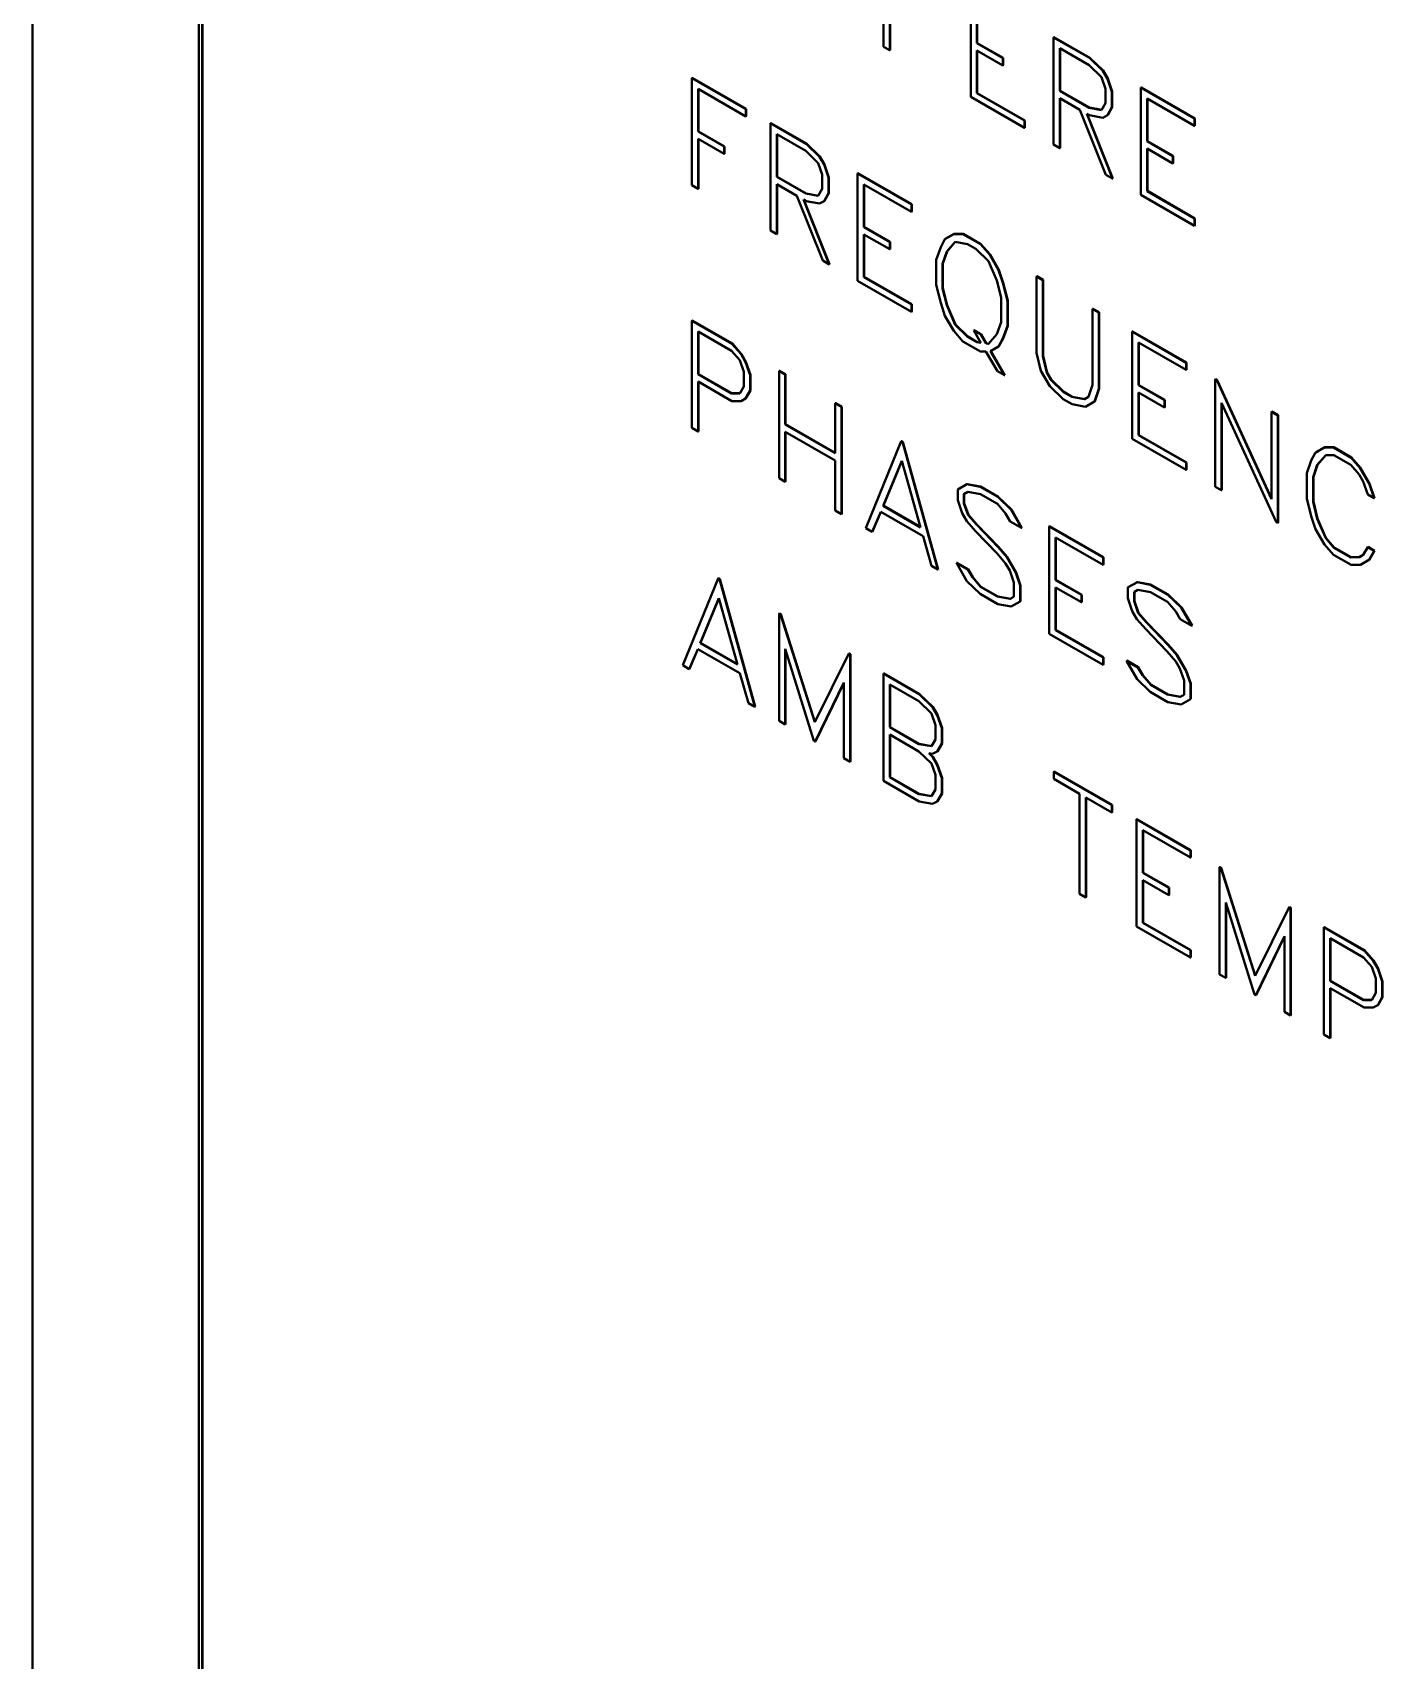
# Model space of a CAD drawing. Header units: millimetres. Extents: x 0 to 5945, y 0 to 4205.
# Drawn here: x 4532.24 to 4552.69, y 3114.12 to 3138.79 of the extents above; entities that cross this region are included whole.
import ezdxf

# ---------------------------------------------------------------- set-up
doc = ezdxf.new("R2010")
doc.units = ezdxf.units.MM
doc.header["$LTSCALE"] = 5
doc.layers.add('가시적인 것(ISO)', color=3, linetype='Continuous', lineweight=40)

msp = doc.modelspace()

# ---------------------------------------------------------------- linework, layer by layer
at = {"layer": '가시적인 것(ISO)'}
for p, q in [((4532.238, 3110.293), (4532.238, 3180.368)), ((4534.758, 3174.009), (4534.758, 3113.738)), ((4534.809, 3113.767), (4534.809, 3173.922)), ((4534.814, 3173.919), (4534.814, 3113.77)), ((4545.129, 3138.572), (4545.129, 3140.197)), ((4545.225, 3139.274), (4545.225, 3138.517)), ((4545.23, 3139.271), (4545.23, 3138.52)), ((4546.45, 3137.812), (4546.45, 3139.437)), ((4546.545, 3139.271), (4546.545, 3138.624)), ((4546.55, 3139.268), (4546.55, 3138.627)), ((4547.711, 3138.716), (4547.706, 3138.713)), ((4547.706, 3138.713), (4548.247, 3138.401)), ((4547.706, 3137.088), (4547.706, 3138.713)), ((4547.711, 3138.716), (4548.252, 3138.404)), ((4545.225, 3138.517), (4545.129, 3138.572)), ((4545.23, 3138.52), (4545.225, 3138.517)), ((4546.55, 3138.627), (4546.545, 3138.624)), ((4546.545, 3138.624), (4546.937, 3138.398)), ((4546.545, 3138.514), (4546.545, 3137.867)), ((4546.937, 3138.288), (4546.545, 3138.514)), ((4546.55, 3138.627), (4546.942, 3138.401)), ((4546.55, 3138.511), (4546.55, 3137.87)), ((4547.802, 3138.548), (4548.242, 3138.294)), ((4547.802, 3137.901), (4547.802, 3138.548)), ((4547.807, 3138.545), (4547.807, 3137.904)), ((4546.942, 3138.401), (4546.937, 3138.398)), ((4546.937, 3138.398), (4546.937, 3138.288)), ((4546.942, 3138.291), (4546.937, 3138.288)), ((4546.942, 3138.401), (4546.942, 3138.291)), ((4548.242, 3138.294), (4548.43, 3138.112)), ((4548.252, 3138.404), (4548.247, 3138.401)), ((4548.247, 3138.401), (4548.449, 3138.207)), ((4548.252, 3138.404), (4548.454, 3138.21)), ((4542.231, 3138.1), (4542.226, 3138.097)), ((4542.226, 3138.097), (4543.041, 3137.627)), ((4542.226, 3136.472), (4542.226, 3138.097)), ((4542.231, 3138.1), (4543.046, 3137.63)), ((4548.43, 3138.112), (4548.492, 3137.936)), ((4548.454, 3138.21), (4548.449, 3138.207)), ((4548.449, 3138.207), (4548.521, 3138.087)), ((4548.454, 3138.21), (4548.526, 3138.09)), ((4548.526, 3138.09), (4548.521, 3138.087)), ((4548.521, 3138.087), (4548.587, 3137.89)), ((4548.526, 3138.09), (4548.592, 3137.893)), ((4543.041, 3137.517), (4542.321, 3137.932)), ((4542.321, 3137.932), (4542.321, 3137.285)), ((4542.326, 3137.929), (4542.326, 3137.287)), ((4547.265, 3137.342), (4546.45, 3137.812)), ((4546.55, 3137.87), (4546.545, 3137.867)), ((4546.545, 3137.867), (4547.265, 3137.452)), ((4546.55, 3137.87), (4547.271, 3137.455)), ((4547.807, 3137.904), (4547.802, 3137.901)), ((4548.242, 3137.647), (4547.802, 3137.901)), ((4547.802, 3137.79), (4547.802, 3137.033)), ((4548.105, 3137.616), (4547.802, 3137.79)), ((4547.807, 3137.904), (4548.247, 3137.65)), ((4547.807, 3137.788), (4547.807, 3137.036)), ((4548.492, 3137.936), (4548.492, 3137.718)), ((4548.592, 3137.893), (4548.587, 3137.89)), ((4548.587, 3137.89), (4548.587, 3137.654)), ((4548.592, 3137.893), (4548.592, 3137.657)), ((4549.032, 3137.956), (4549.027, 3137.953)), ((4549.027, 3137.953), (4549.842, 3137.483)), ((4549.027, 3136.328), (4549.027, 3137.953)), ((4549.032, 3137.956), (4549.847, 3137.486)), ((4549.122, 3137.787), (4549.122, 3137.14)), ((4549.842, 3137.373), (4549.122, 3137.787)), ((4549.127, 3137.784), (4549.127, 3137.143)), ((4543.046, 3137.63), (4543.041, 3137.627)), ((4543.041, 3137.627), (4543.041, 3137.517)), ((4543.046, 3137.52), (4543.041, 3137.517)), ((4543.046, 3137.63), (4543.046, 3137.52)), ((4548.498, 3136.632), (4548.105, 3137.616)), ((4548.207, 3137.557), (4548.599, 3136.574)), ((4548.247, 3137.534), (4548.207, 3137.557)), ((4548.215, 3137.552), (4548.604, 3136.577)), ((4548.247, 3137.65), (4548.242, 3137.647)), ((4548.43, 3137.613), (4548.242, 3137.647)), ((4548.247, 3137.65), (4548.432, 3137.616)), ((4548.449, 3137.496), (4548.247, 3137.534)), ((4548.492, 3137.718), (4548.43, 3137.613)), ((4548.521, 3137.534), (4548.449, 3137.496)), ((4548.587, 3137.654), (4548.521, 3137.534)), ((4548.526, 3137.537), (4548.521, 3137.534)), ((4548.592, 3137.657), (4548.526, 3137.537)), ((4548.592, 3137.657), (4548.587, 3137.654)), ((4549.847, 3137.486), (4549.842, 3137.483)), ((4549.842, 3137.483), (4549.842, 3137.373)), ((4549.847, 3137.486), (4549.847, 3137.375)), ((4542.326, 3137.287), (4542.321, 3137.285)), ((4542.321, 3137.285), (4542.713, 3137.059)), ((4542.326, 3137.287), (4542.718, 3137.062)), ((4543.42, 3137.415), (4543.415, 3137.412)), ((4543.415, 3137.412), (4543.957, 3137.1)), ((4543.415, 3135.787), (4543.415, 3137.412)), ((4543.42, 3137.415), (4543.962, 3137.103)), ((4543.511, 3137.246), (4543.951, 3136.993)), ((4543.511, 3136.599), (4543.511, 3137.246)), ((4543.516, 3137.244), (4543.516, 3136.602)), ((4547.271, 3137.455), (4547.265, 3137.452)), ((4547.265, 3137.452), (4547.265, 3137.342)), ((4547.271, 3137.345), (4547.265, 3137.342)), ((4547.271, 3137.455), (4547.271, 3137.345)), ((4549.847, 3137.375), (4549.842, 3137.373)), ((4542.321, 3137.174), (4542.321, 3136.417)), ((4542.713, 3136.948), (4542.321, 3137.174)), ((4542.326, 3137.171), (4542.326, 3136.42)), ((4542.718, 3137.062), (4542.713, 3137.059)), ((4542.713, 3137.059), (4542.713, 3136.948)), ((4542.718, 3137.062), (4542.718, 3136.951)), ((4543.951, 3136.993), (4544.14, 3136.81)), ((4543.962, 3137.103), (4543.957, 3137.1)), ((4543.957, 3137.1), (4544.158, 3136.905)), ((4543.962, 3137.103), (4544.163, 3136.908)), ((4547.802, 3137.033), (4547.706, 3137.088)), ((4547.807, 3137.036), (4547.802, 3137.033)), ((4549.127, 3137.143), (4549.122, 3137.14)), ((4549.122, 3137.14), (4549.514, 3136.915)), ((4549.122, 3137.03), (4549.122, 3136.383)), ((4549.514, 3136.804), (4549.122, 3137.03)), ((4549.127, 3137.143), (4549.519, 3136.917)), ((4549.127, 3137.027), (4549.127, 3136.386)), ((4542.718, 3136.951), (4542.713, 3136.948)), ((4544.14, 3136.81), (4544.201, 3136.634)), ((4544.163, 3136.908), (4544.158, 3136.905)), ((4544.158, 3136.905), (4544.23, 3136.785)), ((4544.163, 3136.908), (4544.235, 3136.788)), ((4544.235, 3136.788), (4544.23, 3136.785)), ((4544.23, 3136.785), (4544.296, 3136.588)), ((4544.235, 3136.788), (4544.301, 3136.591)), ((4549.519, 3136.917), (4549.514, 3136.915)), ((4549.514, 3136.915), (4549.514, 3136.804)), ((4549.519, 3136.807), (4549.514, 3136.804)), ((4549.519, 3136.917), (4549.519, 3136.807)), ((4543.516, 3136.602), (4543.511, 3136.599)), ((4543.951, 3136.346), (4543.511, 3136.599)), ((4543.511, 3136.489), (4543.511, 3135.732)), ((4543.814, 3136.314), (4543.511, 3136.489)), ((4543.516, 3136.602), (4543.956, 3136.349)), ((4543.516, 3136.486), (4543.516, 3135.735)), ((4544.201, 3136.634), (4544.201, 3136.417)), ((4544.301, 3136.591), (4544.296, 3136.588)), ((4544.296, 3136.588), (4544.296, 3136.353)), ((4544.301, 3136.591), (4544.301, 3136.355)), ((4544.741, 3136.654), (4544.736, 3136.651)), ((4544.736, 3136.651), (4545.552, 3136.182)), ((4544.736, 3135.026), (4544.736, 3136.651)), ((4544.741, 3136.654), (4545.557, 3136.184)), ((4544.831, 3136.486), (4544.831, 3135.839)), ((4545.552, 3136.071), (4544.831, 3136.486)), ((4548.599, 3136.574), (4548.498, 3136.632)), ((4548.604, 3136.577), (4548.599, 3136.574)), ((4542.321, 3136.417), (4542.226, 3136.472)), ((4542.326, 3136.42), (4542.321, 3136.417)), ((4544.208, 3135.331), (4543.814, 3136.314)), ((4543.916, 3136.256), (4544.308, 3135.273)), ((4543.957, 3136.232), (4543.916, 3136.256)), ((4543.924, 3136.251), (4544.313, 3135.275)), ((4543.956, 3136.349), (4543.951, 3136.346)), ((4544.14, 3136.311), (4543.951, 3136.346)), ((4543.956, 3136.349), (4544.142, 3136.315)), ((4544.201, 3136.417), (4544.14, 3136.311)), ((4544.296, 3136.353), (4544.23, 3136.232)), ((4544.301, 3136.355), (4544.235, 3136.235)), ((4544.301, 3136.355), (4544.296, 3136.353)), ((4544.836, 3136.483), (4544.836, 3135.842)), ((4549.842, 3135.858), (4549.027, 3136.328)), ((4549.127, 3136.386), (4549.122, 3136.383)), ((4549.122, 3136.383), (4549.842, 3135.968)), ((4549.127, 3136.386), (4549.847, 3135.971)), ((4544.158, 3136.195), (4543.957, 3136.232)), ((4544.23, 3136.232), (4544.158, 3136.195)), ((4544.235, 3136.235), (4544.23, 3136.232)), ((4545.557, 3136.184), (4545.552, 3136.182)), ((4545.552, 3136.182), (4545.552, 3136.071)), ((4545.557, 3136.074), (4545.552, 3136.071)), ((4545.557, 3136.184), (4545.557, 3136.074)), ((4543.511, 3135.732), (4543.415, 3135.787)), ((4544.836, 3135.842), (4544.831, 3135.839)), ((4544.831, 3135.839), (4545.223, 3135.613)), ((4544.836, 3135.842), (4545.228, 3135.616)), ((4549.847, 3135.971), (4549.842, 3135.968)), ((4549.842, 3135.968), (4549.842, 3135.858)), ((4549.847, 3135.861), (4549.842, 3135.858)), ((4549.847, 3135.971), (4549.847, 3135.861)), ((4543.516, 3135.735), (4543.511, 3135.732)), ((4544.831, 3135.729), (4544.831, 3135.082)), ((4545.223, 3135.503), (4544.831, 3135.729)), ((4544.836, 3135.726), (4544.836, 3135.085)), ((4545.228, 3135.616), (4545.223, 3135.613)), ((4545.223, 3135.613), (4545.223, 3135.503)), ((4545.228, 3135.506), (4545.223, 3135.503)), ((4545.228, 3135.616), (4545.228, 3135.506)), ((4545.927, 3135.344), (4545.995, 3135.536)), ((4545.995, 3135.536), (4546.059, 3135.657)), ((4546.059, 3135.657), (4546.195, 3135.733)), ((4546.064, 3135.66), (4546.059, 3135.657)), ((4546.064, 3135.66), (4546.2, 3135.735)), ((4546.086, 3135.469), (4546.213, 3135.616)), ((4546.215, 3135.616), (4546.091, 3135.471)), ((4546.2, 3135.735), (4546.195, 3135.733)), ((4546.195, 3135.733), (4546.331, 3135.733)), ((4546.2, 3135.735), (4546.336, 3135.736)), ((4546.213, 3135.616), (4546.403, 3135.581)), ((4546.336, 3135.736), (4546.331, 3135.733)), ((4546.331, 3135.733), (4546.6, 3135.578)), ((4546.336, 3135.736), (4546.605, 3135.581)), ((4546.403, 3135.581), (4546.529, 3135.508)), ((4546.529, 3135.508), (4546.719, 3135.325)), ((4546.605, 3135.581), (4546.6, 3135.578)), ((4546.6, 3135.578), (4546.737, 3135.42)), ((4546.605, 3135.581), (4546.742, 3135.423)), ((4544.308, 3135.273), (4544.208, 3135.331)), ((4544.313, 3135.275), (4544.308, 3135.273)), ((4545.927, 3134.962), (4545.927, 3135.344)), ((4546.022, 3135.285), (4546.086, 3135.469)), ((4546.027, 3135.288), (4546.022, 3135.285)), ((4546.022, 3134.911), (4546.022, 3135.285)), ((4546.091, 3135.471), (4546.027, 3135.288)), ((4546.027, 3135.288), (4546.027, 3134.914)), ((4546.091, 3135.471), (4546.086, 3135.469)), ((4546.719, 3135.325), (4546.847, 3135.03)), ((4546.742, 3135.423), (4546.737, 3135.42)), ((4546.737, 3135.42), (4546.872, 3135.188)), ((4546.742, 3135.423), (4546.877, 3135.191)), ((4545.552, 3134.557), (4544.736, 3135.026)), ((4544.836, 3135.085), (4544.831, 3135.082)), ((4544.831, 3135.082), (4545.552, 3134.667)), ((4544.836, 3135.085), (4545.557, 3134.67)), ((4546.847, 3135.03), (4546.91, 3134.774)), ((4546.877, 3135.191), (4546.872, 3135.188)), ((4546.872, 3135.188), (4546.937, 3134.994)), ((4546.877, 3135.191), (4546.942, 3134.996)), ((4547.45, 3135.094), (4547.445, 3135.091)), ((4547.445, 3135.091), (4547.54, 3135.036)), ((4547.445, 3133.935), (4547.445, 3135.091)), ((4547.45, 3135.094), (4547.545, 3135.039)), ((4547.545, 3135.039), (4547.54, 3135.036)), ((4547.54, 3135.036), (4547.54, 3133.886)), ((4547.545, 3135.039), (4547.545, 3133.889)), ((4545.995, 3134.691), (4545.927, 3134.962)), ((4546.027, 3134.914), (4546.022, 3134.911)), ((4546.086, 3134.654), (4546.022, 3134.911)), ((4546.027, 3134.914), (4546.091, 3134.657)), ((4546.91, 3134.774), (4546.91, 3134.4)), ((4546.942, 3134.996), (4546.937, 3134.994)), ((4546.937, 3134.994), (4547.005, 3134.723)), ((4546.942, 3134.996), (4547.01, 3134.726)), ((4545.557, 3134.67), (4545.552, 3134.667)), ((4545.552, 3134.667), (4545.552, 3134.557)), ((4545.557, 3134.56), (4545.552, 3134.557)), ((4545.557, 3134.67), (4545.557, 3134.56)), ((4546.059, 3134.497), (4545.995, 3134.691)), ((4546.091, 3134.657), (4546.086, 3134.654)), ((4546.213, 3134.36), (4546.086, 3134.654)), ((4546.091, 3134.657), (4546.218, 3134.363)), ((4547.01, 3134.726), (4547.005, 3134.723)), ((4547.005, 3134.723), (4547.005, 3134.341)), ((4547.01, 3134.726), (4547.01, 3134.344)), ((4548.302, 3134.603), (4548.297, 3134.601)), ((4548.297, 3134.601), (4548.392, 3134.546)), ((4548.297, 3133.45), (4548.297, 3134.601)), ((4548.302, 3134.603), (4548.398, 3134.548)), ((4548.398, 3134.548), (4548.392, 3134.546)), ((4548.392, 3134.546), (4548.392, 3133.389)), ((4548.398, 3134.548), (4548.398, 3133.392)), ((4542.231, 3134.424), (4542.226, 3134.421)), ((4542.226, 3134.421), (4542.833, 3134.071)), ((4542.226, 3132.796), (4542.226, 3134.421)), ((4542.231, 3134.424), (4542.839, 3134.074)), ((4546.195, 3134.265), (4546.059, 3134.497)), ((4546.218, 3134.363), (4546.213, 3134.36)), ((4546.403, 3134.177), (4546.213, 3134.36)), ((4546.218, 3134.363), (4546.408, 3134.18)), ((4546.502, 3134.278), (4546.497, 3134.275)), ((4546.497, 3134.275), (4546.604, 3134.087)), ((4546.603, 3134.214), (4546.497, 3134.275)), ((4546.502, 3134.278), (4546.608, 3134.217)), ((4546.91, 3134.4), (4546.847, 3134.216)), ((4547.005, 3134.341), (4546.937, 3134.149)), ((4547.01, 3134.344), (4546.942, 3134.151)), ((4547.01, 3134.344), (4547.005, 3134.341)), ((4542.321, 3134.256), (4542.826, 3133.965)), ((4542.321, 3133.609), (4542.321, 3134.256)), ((4542.326, 3134.253), (4542.326, 3133.612)), ((4542.839, 3134.074), (4542.833, 3134.071)), ((4542.833, 3134.071), (4542.971, 3133.914)), ((4542.839, 3134.074), (4542.976, 3133.916)), ((4546.331, 3134.108), (4546.195, 3134.265)), ((4546.6, 3133.953), (4546.331, 3134.108)), ((4546.408, 3134.18), (4546.403, 3134.177)), ((4546.545, 3134.095), (4546.403, 3134.177)), ((4546.408, 3134.18), (4546.55, 3134.098)), ((4546.55, 3134.098), (4546.545, 3134.095)), ((4546.604, 3134.087), (4546.545, 3134.095)), ((4546.55, 3134.098), (4546.602, 3134.09)), ((4546.608, 3134.217), (4546.603, 3134.214)), ((4546.684, 3134.074), (4546.603, 3134.214)), ((4546.608, 3134.217), (4546.689, 3134.077)), ((4546.689, 3134.077), (4546.684, 3134.074)), ((4546.719, 3134.069), (4546.684, 3134.074)), ((4546.689, 3134.077), (4546.722, 3134.072)), ((4546.847, 3134.216), (4546.719, 3134.069)), ((4546.872, 3134.03), (4546.749, 3133.961)), ((4546.937, 3134.149), (4546.872, 3134.03)), ((4546.877, 3134.033), (4546.872, 3134.03)), ((4546.942, 3134.151), (4546.877, 3134.033)), ((4546.942, 3134.151), (4546.937, 3134.149)), ((4548.902, 3134.258), (4548.897, 3134.255)), ((4548.897, 3134.255), (4549.713, 3133.785)), ((4548.897, 3132.63), (4548.897, 3134.255)), ((4548.902, 3134.258), (4549.718, 3133.788)), ((4548.993, 3134.09), (4548.993, 3133.443)), ((4549.713, 3133.675), (4548.993, 3134.09)), ((4548.998, 3134.087), (4548.998, 3133.446)), ((4542.826, 3133.965), (4542.95, 3133.823)), ((4542.95, 3133.823), (4543.011, 3133.644)), ((4542.976, 3133.916), (4542.971, 3133.914)), ((4542.971, 3133.914), (4543.04, 3133.795)), ((4542.976, 3133.916), (4543.045, 3133.798)), ((4543.045, 3133.798), (4543.04, 3133.795)), ((4543.04, 3133.795), (4543.107, 3133.598)), ((4543.045, 3133.798), (4543.112, 3133.601)), ((4546.681, 3133.953), (4546.6, 3133.953)), ((4546.854, 3133.657), (4546.681, 3133.953)), ((4546.749, 3133.961), (4546.961, 3133.595)), ((4546.754, 3133.964), (4546.966, 3133.598)), ((4547.511, 3133.664), (4547.445, 3133.935)), ((4547.545, 3133.889), (4547.54, 3133.886)), ((4547.54, 3133.886), (4547.604, 3133.629)), ((4547.545, 3133.889), (4547.609, 3133.631)), ((4549.718, 3133.788), (4549.713, 3133.785)), ((4549.713, 3133.785), (4549.713, 3133.675)), ((4549.718, 3133.788), (4549.718, 3133.678)), ((4542.326, 3133.612), (4542.321, 3133.609)), ((4542.826, 3133.318), (4542.321, 3133.609)), ((4542.326, 3133.612), (4542.831, 3133.321)), ((4543.011, 3133.644), (4543.011, 3133.426)), ((4543.112, 3133.601), (4543.107, 3133.598)), ((4543.107, 3133.598), (4543.107, 3133.362)), ((4543.112, 3133.601), (4543.112, 3133.365)), ((4543.551, 3133.664), (4543.546, 3133.661)), ((4543.546, 3133.661), (4543.641, 3133.606)), ((4543.546, 3132.036), (4543.546, 3133.661)), ((4543.551, 3133.664), (4543.646, 3133.609)), ((4543.646, 3133.609), (4543.641, 3133.606)), ((4543.641, 3133.606), (4543.641, 3132.849)), ((4543.646, 3133.609), (4543.646, 3132.852)), ((4546.961, 3133.595), (4546.854, 3133.657)), ((4546.966, 3133.598), (4546.961, 3133.595)), ((4547.649, 3133.428), (4547.511, 3133.664)), ((4547.609, 3133.631), (4547.604, 3133.629)), ((4547.604, 3133.629), (4547.663, 3133.525)), ((4547.609, 3133.631), (4547.668, 3133.528)), ((4547.668, 3133.528), (4547.663, 3133.525)), ((4547.668, 3133.528), (4547.86, 3133.343)), ((4549.718, 3133.678), (4549.713, 3133.675)), ((4550.159, 3133.534), (4550.154, 3133.531)), ((4550.154, 3133.531), (4550.176, 3133.519)), ((4550.154, 3131.906), (4550.154, 3133.531)), ((4550.159, 3133.534), (4550.181, 3133.522)), ((4542.321, 3133.499), (4542.321, 3132.741)), ((4542.833, 3133.204), (4542.321, 3133.499)), ((4542.326, 3133.496), (4542.326, 3132.744)), ((4542.831, 3133.321), (4542.826, 3133.318)), ((4542.95, 3133.318), (4542.826, 3133.318)), ((4542.831, 3133.321), (4542.951, 3133.321)), ((4543.011, 3133.426), (4542.95, 3133.318)), ((4543.107, 3133.362), (4543.04, 3133.242)), ((4543.112, 3133.365), (4543.045, 3133.245)), ((4543.112, 3133.365), (4543.107, 3133.362)), ((4547.851, 3133.232), (4547.649, 3133.428)), ((4547.663, 3133.525), (4547.855, 3133.34)), ((4547.86, 3133.343), (4547.855, 3133.34)), ((4547.855, 3133.34), (4547.982, 3133.267)), ((4547.86, 3133.343), (4547.987, 3133.27)), ((4548.233, 3133.266), (4548.297, 3133.45)), ((4548.392, 3133.389), (4548.324, 3133.196)), ((4548.398, 3133.392), (4548.33, 3133.198)), ((4548.398, 3133.392), (4548.392, 3133.389)), ((4548.998, 3133.446), (4548.993, 3133.443)), ((4548.993, 3133.443), (4549.385, 3133.217)), ((4548.993, 3133.332), (4548.993, 3132.685)), ((4549.385, 3133.106), (4548.993, 3133.332)), ((4548.998, 3133.446), (4549.39, 3133.22)), ((4548.998, 3133.329), (4548.998, 3132.688)), ((4550.181, 3133.522), (4550.176, 3133.519)), ((4550.176, 3133.519), (4551.006, 3131.715)), ((4550.181, 3133.522), (4551.006, 3131.729)), ((4542.971, 3133.203), (4542.833, 3133.204)), ((4543.04, 3133.242), (4542.971, 3133.203)), ((4543.045, 3133.245), (4543.04, 3133.242)), ((4544.403, 3133.173), (4544.398, 3133.17)), ((4544.398, 3133.17), (4544.494, 3133.115)), ((4544.398, 3132.413), (4544.398, 3133.17)), ((4544.403, 3133.173), (4544.499, 3133.118)), ((4544.499, 3133.118), (4544.494, 3133.115)), ((4544.494, 3133.115), (4544.494, 3131.49)), ((4544.499, 3133.118), (4544.499, 3131.493)), ((4547.986, 3133.155), (4547.851, 3133.232)), ((4547.987, 3133.27), (4547.982, 3133.267)), ((4547.982, 3133.267), (4548.173, 3133.232)), ((4548.189, 3133.117), (4547.986, 3133.155)), ((4547.987, 3133.27), (4548.178, 3133.234)), ((4548.173, 3133.232), (4548.233, 3133.266)), ((4548.324, 3133.196), (4548.189, 3133.117)), ((4548.194, 3133.12), (4548.189, 3133.117)), ((4548.33, 3133.198), (4548.194, 3133.12)), ((4548.33, 3133.198), (4548.324, 3133.196)), ((4549.39, 3133.22), (4549.385, 3133.217)), ((4549.385, 3133.217), (4549.385, 3133.106)), ((4549.39, 3133.109), (4549.385, 3133.106)), ((4549.39, 3133.22), (4549.39, 3133.109)), ((4550.249, 3133.177), (4550.249, 3131.852)), ((4551.079, 3131.373), (4550.249, 3133.177)), ((4550.254, 3133.166), (4550.254, 3131.854)), ((4551.011, 3133.043), (4551.006, 3133.041)), ((4551.006, 3133.041), (4551.101, 3132.986)), ((4551.006, 3131.715), (4551.006, 3133.041)), ((4551.011, 3133.043), (4551.106, 3132.989)), ((4542.321, 3132.741), (4542.226, 3132.796)), ((4543.646, 3132.852), (4543.641, 3132.849)), ((4543.641, 3132.849), (4544.398, 3132.413)), ((4543.646, 3132.852), (4544.398, 3132.419)), ((4551.106, 3132.989), (4551.101, 3132.986)), ((4551.101, 3132.986), (4551.101, 3131.361)), ((4551.106, 3132.989), (4551.106, 3131.364)), ((4542.326, 3132.744), (4542.321, 3132.741)), ((4543.641, 3132.738), (4543.641, 3131.981)), ((4544.398, 3132.302), (4543.641, 3132.738)), ((4543.646, 3132.735), (4543.646, 3131.984)), ((4544.86, 3131.279), (4545.397, 3132.595)), ((4545.402, 3132.598), (4545.397, 3132.595)), ((4545.397, 3132.595), (4545.417, 3132.584)), ((4545.402, 3132.598), (4545.422, 3132.586)), ((4545.422, 3132.586), (4545.417, 3132.584)), ((4545.417, 3132.584), (4545.953, 3130.65)), ((4545.422, 3132.586), (4545.958, 3130.653)), ((4549.713, 3132.16), (4548.897, 3132.63)), ((4548.998, 3132.688), (4548.993, 3132.685)), ((4548.993, 3132.685), (4549.713, 3132.271)), ((4548.998, 3132.688), (4549.718, 3132.273)), ((4544.398, 3131.545), (4544.398, 3132.302)), ((4545.123, 3131.616), (4545.406, 3132.296)), ((4545.406, 3132.296), (4545.69, 3131.289)), ((4551.541, 3132.111), (4551.609, 3132.304)), ((4551.609, 3132.304), (4551.674, 3132.423)), ((4551.674, 3132.423), (4551.809, 3132.5)), ((4551.679, 3132.426), (4551.674, 3132.423)), ((4551.679, 3132.426), (4551.814, 3132.503)), ((4551.827, 3132.386), (4551.7, 3132.236)), ((4551.83, 3132.386), (4551.705, 3132.239)), ((4551.814, 3132.503), (4551.809, 3132.5)), ((4551.809, 3132.5), (4551.945, 3132.5)), ((4551.814, 3132.503), (4551.95, 3132.503)), ((4551.952, 3132.385), (4551.827, 3132.386)), ((4551.95, 3132.503), (4551.945, 3132.5)), ((4551.945, 3132.5), (4552.214, 3132.345)), ((4551.95, 3132.503), (4552.219, 3132.348)), ((4552.207, 3132.238), (4551.952, 3132.385)), ((4552.219, 3132.348), (4552.214, 3132.345)), ((4552.214, 3132.345), (4552.351, 3132.187)), ((4552.219, 3132.348), (4552.356, 3132.19)), ((4545.408, 3132.291), (4545.128, 3131.619)), ((4549.718, 3132.273), (4549.713, 3132.271)), ((4549.713, 3132.271), (4549.713, 3132.16)), ((4549.718, 3132.163), (4549.713, 3132.16)), ((4549.718, 3132.273), (4549.718, 3132.163)), ((4551.541, 3131.729), (4551.541, 3132.111)), ((4551.7, 3132.236), (4551.636, 3132.052)), ((4551.641, 3132.055), (4551.636, 3132.052)), ((4551.636, 3132.052), (4551.636, 3131.679)), ((4551.705, 3132.239), (4551.641, 3132.055)), ((4551.641, 3132.055), (4551.641, 3131.681)), ((4551.705, 3132.239), (4551.7, 3132.236)), ((4552.332, 3132.093), (4552.207, 3132.238)), ((4552.394, 3131.986), (4552.332, 3132.093)), ((4552.356, 3132.19), (4552.351, 3132.187)), ((4552.351, 3132.187), (4552.486, 3131.954)), ((4552.356, 3132.19), (4552.491, 3131.957)), ((4543.641, 3131.981), (4543.546, 3132.036)), ((4543.646, 3131.984), (4543.641, 3131.981)), ((4546.254, 3131.864), (4546.392, 3131.943)), ((4546.259, 3131.867), (4546.254, 3131.864)), ((4546.254, 3131.701), (4546.254, 3131.864)), ((4546.259, 3131.867), (4546.397, 3131.946)), ((4546.407, 3131.829), (4546.348, 3131.795)), ((4546.407, 3131.829), (4546.353, 3131.798)), ((4546.397, 3131.946), (4546.392, 3131.943)), ((4546.392, 3131.943), (4546.594, 3131.906)), ((4546.397, 3131.946), (4546.599, 3131.909)), ((4546.597, 3131.793), (4546.407, 3131.829)), ((4546.599, 3131.909), (4546.594, 3131.906)), ((4546.594, 3131.906), (4546.86, 3131.752)), ((4546.599, 3131.909), (4546.865, 3131.755)), ((4550.249, 3131.852), (4550.154, 3131.906)), ((4550.254, 3131.854), (4550.249, 3131.852)), ((4552.464, 3131.787), (4552.394, 3131.986)), ((4552.491, 3131.957), (4552.486, 3131.954)), ((4552.486, 3131.954), (4552.563, 3131.73)), ((4552.491, 3131.957), (4552.568, 3131.733)), ((4545.128, 3131.619), (4545.123, 3131.616)), ((4545.69, 3131.289), (4545.123, 3131.616)), ((4545.128, 3131.619), (4545.688, 3131.296)), ((4546.322, 3131.505), (4546.254, 3131.701)), ((4546.353, 3131.798), (4546.348, 3131.795)), ((4546.348, 3131.795), (4546.348, 3131.654)), ((4546.353, 3131.657), (4546.348, 3131.654)), ((4546.348, 3131.654), (4546.41, 3131.476)), ((4546.353, 3131.798), (4546.353, 3131.657)), ((4546.353, 3131.657), (4546.416, 3131.479)), ((4546.854, 3131.646), (4546.597, 3131.793)), ((4546.979, 3131.499), (4546.854, 3131.646)), ((4546.865, 3131.755), (4546.86, 3131.752)), ((4546.86, 3131.752), (4547.062, 3131.558)), ((4546.865, 3131.755), (4547.067, 3131.561)), ((4547.067, 3131.561), (4547.062, 3131.558)), ((4547.062, 3131.558), (4547.221, 3131.282)), ((4547.067, 3131.561), (4547.226, 3131.284)), ((4551.609, 3131.459), (4551.541, 3131.729)), ((4551.641, 3131.681), (4551.636, 3131.679)), ((4551.636, 3131.679), (4551.7, 3131.421)), ((4551.641, 3131.681), (4551.705, 3131.424)), ((4552.563, 3131.73), (4552.464, 3131.787)), ((4552.568, 3131.733), (4552.563, 3131.73)), ((4544.494, 3131.49), (4544.398, 3131.545)), ((4544.499, 3131.493), (4544.494, 3131.49)), ((4545.087, 3131.526), (4544.958, 3131.223)), ((4545.09, 3131.524), (4544.963, 3131.226)), ((4545.727, 3131.158), (4545.087, 3131.526)), ((4546.391, 3131.385), (4546.322, 3131.505)), ((4546.524, 3131.232), (4546.391, 3131.385)), ((4546.416, 3131.479), (4546.41, 3131.476)), ((4546.41, 3131.476), (4546.536, 3131.331)), ((4546.416, 3131.479), (4546.541, 3131.334)), ((4546.541, 3131.334), (4546.536, 3131.331)), ((4546.536, 3131.331), (4546.864, 3130.99)), ((4546.541, 3131.334), (4546.869, 3130.993)), ((4547.048, 3131.381), (4546.979, 3131.499)), ((4547.221, 3131.282), (4547.048, 3131.381)), ((4547.644, 3131.307), (4547.639, 3131.304)), ((4547.644, 3131.307), (4548.46, 3130.837)), ((4551.101, 3131.361), (4551.079, 3131.373)), ((4551.106, 3131.364), (4551.101, 3131.361)), ((4551.674, 3131.264), (4551.609, 3131.459)), ((4551.705, 3131.424), (4551.7, 3131.421)), ((4551.7, 3131.421), (4551.827, 3131.126)), ((4551.705, 3131.424), (4551.832, 3131.129)), ((4544.958, 3131.223), (4544.86, 3131.279)), ((4544.963, 3131.226), (4544.958, 3131.223)), ((4545.856, 3130.706), (4545.727, 3131.158)), ((4546.85, 3130.894), (4546.524, 3131.232)), ((4547.226, 3131.284), (4547.221, 3131.282)), ((4547.639, 3131.304), (4548.455, 3130.834)), ((4547.639, 3129.679), (4547.639, 3131.304)), ((4547.735, 3131.138), (4547.735, 3130.491)), ((4548.455, 3130.724), (4547.735, 3131.138)), ((4547.74, 3131.135), (4547.74, 3130.494)), ((4551.809, 3131.032), (4551.674, 3131.264)), ((4551.832, 3131.129), (4551.827, 3131.126)), ((4551.827, 3131.126), (4551.952, 3130.981)), ((4551.832, 3131.129), (4551.958, 3130.984)), ((4546.979, 3130.742), (4546.85, 3130.894)), ((4546.869, 3130.993), (4546.864, 3130.99)), ((4546.864, 3130.99), (4546.997, 3130.839)), ((4546.869, 3130.993), (4547.003, 3130.842)), ((4547.003, 3130.842), (4546.997, 3130.839)), ((4546.997, 3130.839), (4547.133, 3130.603)), ((4547.003, 3130.842), (4547.139, 3130.606)), ((4548.46, 3130.837), (4548.455, 3130.834)), ((4548.455, 3130.834), (4548.455, 3130.724)), ((4548.46, 3130.837), (4548.46, 3130.726)), ((4551.945, 3130.875), (4551.809, 3131.032)), ((4552.214, 3130.72), (4551.945, 3130.875)), ((4551.958, 3130.984), (4551.952, 3130.981)), ((4551.952, 3130.981), (4552.207, 3130.834)), ((4551.958, 3130.984), (4552.212, 3130.837)), ((4552.207, 3130.834), (4552.332, 3130.837)), ((4552.212, 3130.837), (4552.207, 3130.834)), ((4552.212, 3130.837), (4552.337, 3130.84)), ((4552.332, 3130.837), (4552.394, 3130.872)), ((4552.337, 3130.84), (4552.332, 3130.837)), ((4552.337, 3130.84), (4552.394, 3130.872)), ((4552.394, 3130.872), (4552.464, 3130.99)), ((4552.469, 3130.993), (4552.464, 3130.99)), ((4552.464, 3130.99), (4552.563, 3130.933)), ((4552.469, 3130.993), (4552.568, 3130.936)), ((4552.563, 3130.933), (4552.486, 3130.798)), ((4552.568, 3130.936), (4552.491, 3130.801)), ((4552.568, 3130.936), (4552.563, 3130.933)), ((4545.953, 3130.65), (4545.856, 3130.706)), ((4545.958, 3130.653), (4545.953, 3130.65)), ((4546.238, 3130.755), (4546.233, 3130.752)), ((4546.233, 3130.752), (4546.405, 3130.652)), ((4546.392, 3130.476), (4546.233, 3130.752)), ((4546.238, 3130.755), (4546.41, 3130.655)), ((4546.41, 3130.655), (4546.405, 3130.652)), ((4546.405, 3130.652), (4546.475, 3130.534)), ((4546.41, 3130.655), (4546.48, 3130.537)), ((4547.041, 3130.637), (4546.979, 3130.742)), ((4547.105, 3130.454), (4547.041, 3130.637)), ((4547.139, 3130.606), (4547.133, 3130.603)), ((4547.133, 3130.603), (4547.2, 3130.408)), ((4547.139, 3130.606), (4547.205, 3130.411)), ((4548.46, 3130.726), (4548.455, 3130.724)), ((4552.351, 3130.72), (4552.214, 3130.72)), ((4552.486, 3130.798), (4552.351, 3130.72)), ((4552.356, 3130.722), (4552.351, 3130.72)), ((4552.491, 3130.801), (4552.356, 3130.722)), ((4552.491, 3130.801), (4552.486, 3130.798)), ((4542.087, 3129.201), (4542.624, 3130.516)), ((4542.629, 3130.519), (4542.624, 3130.516)), ((4542.624, 3130.516), (4542.644, 3130.505)), ((4542.629, 3130.519), (4542.649, 3130.508)), ((4542.649, 3130.508), (4542.644, 3130.505)), ((4542.644, 3130.505), (4543.18, 3128.571)), ((4542.649, 3130.508), (4543.185, 3128.574)), ((4546.594, 3130.281), (4546.392, 3130.476)), ((4546.48, 3130.537), (4546.475, 3130.534)), ((4546.475, 3130.534), (4546.6, 3130.388)), ((4546.48, 3130.537), (4546.605, 3130.39)), ((4546.605, 3130.39), (4546.6, 3130.388)), ((4546.6, 3130.388), (4546.855, 3130.241)), ((4546.605, 3130.39), (4546.86, 3130.244)), ((4547.105, 3130.239), (4547.105, 3130.454)), ((4547.205, 3130.411), (4547.2, 3130.408)), ((4547.2, 3130.408), (4547.2, 3130.169)), ((4547.205, 3130.411), (4547.205, 3130.172)), ((4547.74, 3130.494), (4547.735, 3130.491)), ((4547.735, 3130.491), (4548.127, 3130.266)), ((4547.735, 3130.381), (4547.735, 3129.734)), ((4548.127, 3130.155), (4547.735, 3130.381)), ((4547.74, 3130.494), (4548.132, 3130.268)), ((4547.74, 3130.378), (4547.74, 3129.737)), ((4548.83, 3130.38), (4548.969, 3130.459)), ((4548.835, 3130.383), (4548.83, 3130.38)), ((4548.83, 3130.217), (4548.83, 3130.38)), ((4548.835, 3130.383), (4548.974, 3130.462)), ((4548.983, 3130.345), (4548.925, 3130.311)), ((4548.983, 3130.345), (4548.93, 3130.314)), ((4548.974, 3130.462), (4548.969, 3130.459)), ((4548.969, 3130.459), (4549.17, 3130.422)), ((4548.974, 3130.462), (4549.175, 3130.425)), ((4549.174, 3130.309), (4548.983, 3130.345)), ((4549.175, 3130.425), (4549.17, 3130.422)), ((4549.17, 3130.422), (4549.437, 3130.268)), ((4549.175, 3130.425), (4549.442, 3130.271)), ((4542.35, 3129.538), (4542.633, 3130.218)), ((4542.635, 3130.212), (4542.355, 3129.54)), ((4542.633, 3130.218), (4542.917, 3129.211)), ((4546.86, 3130.127), (4546.594, 3130.281)), ((4546.86, 3130.244), (4546.855, 3130.241)), ((4546.855, 3130.241), (4547.046, 3130.205)), ((4546.86, 3130.244), (4547.051, 3130.208)), ((4547.062, 3130.09), (4546.86, 3130.127)), ((4547.046, 3130.205), (4547.105, 3130.239)), ((4547.2, 3130.169), (4547.062, 3130.09)), ((4547.205, 3130.172), (4547.2, 3130.169)), ((4548.132, 3130.268), (4548.127, 3130.266)), ((4548.127, 3130.266), (4548.127, 3130.155)), ((4548.132, 3130.158), (4548.127, 3130.155)), ((4548.132, 3130.268), (4548.132, 3130.158)), ((4548.898, 3130.021), (4548.83, 3130.217)), ((4548.93, 3130.314), (4548.925, 3130.311)), ((4548.925, 3130.311), (4548.925, 3130.171)), ((4548.93, 3130.173), (4548.925, 3130.171)), ((4548.925, 3130.171), (4548.987, 3129.992)), ((4548.93, 3130.314), (4548.93, 3130.173)), ((4548.93, 3130.173), (4548.992, 3129.995)), ((4549.431, 3130.162), (4549.174, 3130.309)), ((4549.556, 3130.016), (4549.431, 3130.162)), ((4549.442, 3130.271), (4549.437, 3130.268)), ((4549.437, 3130.268), (4549.638, 3130.074)), ((4549.442, 3130.271), (4549.643, 3130.077)), ((4549.643, 3130.077), (4549.638, 3130.074)), ((4549.638, 3130.074), (4549.798, 3129.798)), ((4549.643, 3130.077), (4549.803, 3129.801)), ((4543.551, 3129.988), (4543.546, 3129.985)), ((4543.546, 3129.985), (4543.57, 3129.972)), ((4543.546, 3128.36), (4543.546, 3129.985)), ((4543.551, 3129.988), (4543.575, 3129.975)), ((4543.575, 3129.975), (4543.57, 3129.972)), ((4543.57, 3129.972), (4544.086, 3128.337)), ((4543.575, 3129.975), (4544.09, 3128.344)), ((4548.968, 3129.901), (4548.898, 3130.021)), ((4549.101, 3129.748), (4548.968, 3129.901)), ((4548.992, 3129.995), (4548.987, 3129.992)), ((4548.987, 3129.992), (4549.113, 3129.848)), ((4548.992, 3129.995), (4549.118, 3129.85)), ((4549.118, 3129.85), (4549.113, 3129.848)), ((4549.113, 3129.848), (4549.441, 3129.506)), ((4549.118, 3129.85), (4549.446, 3129.509)), ((4549.625, 3129.897), (4549.556, 3130.016)), ((4549.798, 3129.798), (4549.625, 3129.897)), ((4548.455, 3129.209), (4547.639, 3129.679)), ((4547.74, 3129.737), (4547.735, 3129.734)), ((4547.735, 3129.734), (4548.455, 3129.319)), ((4547.74, 3129.737), (4548.46, 3129.322)), ((4549.427, 3129.41), (4549.101, 3129.748)), ((4549.803, 3129.801), (4549.798, 3129.798)), ((4542.314, 3129.447), (4542.185, 3129.144)), ((4542.318, 3129.446), (4542.19, 3129.147)), ((4542.954, 3129.079), (4542.314, 3129.447)), ((4542.355, 3129.54), (4542.35, 3129.538)), ((4542.917, 3129.211), (4542.35, 3129.538)), ((4542.355, 3129.54), (4542.915, 3129.218)), ((4543.641, 3129.451), (4543.641, 3128.305)), ((4544.075, 3128.055), (4543.641, 3129.451)), ((4543.646, 3129.435), (4543.646, 3128.308)), ((4544.086, 3128.337), (4544.601, 3129.378)), ((4544.606, 3129.381), (4544.601, 3129.378)), ((4544.601, 3129.378), (4544.625, 3129.364)), ((4544.606, 3129.381), (4544.63, 3129.367)), ((4544.63, 3129.367), (4544.625, 3129.364)), ((4544.625, 3129.364), (4544.625, 3127.739)), ((4544.63, 3129.367), (4544.63, 3127.742)), ((4549.556, 3129.258), (4549.427, 3129.41)), ((4549.446, 3129.509), (4549.441, 3129.506)), ((4549.441, 3129.506), (4549.574, 3129.355)), ((4549.446, 3129.509), (4549.579, 3129.358)), ((4549.579, 3129.358), (4549.574, 3129.355)), ((4549.574, 3129.355), (4549.71, 3129.12)), ((4549.579, 3129.358), (4549.715, 3129.122)), ((4542.185, 3129.144), (4542.087, 3129.201)), ((4542.19, 3129.147), (4542.185, 3129.144)), ((4548.46, 3129.322), (4548.455, 3129.319)), ((4548.455, 3129.319), (4548.455, 3129.209)), ((4548.46, 3129.212), (4548.455, 3129.209)), ((4548.46, 3129.322), (4548.46, 3129.212)), ((4548.815, 3129.271), (4548.81, 3129.268)), ((4548.81, 3129.268), (4548.982, 3129.169)), ((4548.969, 3128.992), (4548.81, 3129.268)), ((4548.815, 3129.271), (4548.987, 3129.171)), ((4548.987, 3129.171), (4548.982, 3129.169)), ((4548.982, 3129.169), (4549.051, 3129.05)), ((4548.987, 3129.171), (4549.056, 3129.053)), ((4549.617, 3129.153), (4549.556, 3129.258)), ((4549.682, 3128.97), (4549.617, 3129.153)), ((4549.715, 3129.122), (4549.71, 3129.12)), ((4549.71, 3129.12), (4549.777, 3128.924)), ((4549.715, 3129.122), (4549.782, 3128.927)), ((4543.083, 3128.627), (4542.954, 3129.079)), ((4544.529, 3128.94), (4544.095, 3128.044)), ((4544.529, 3128.932), (4544.1, 3128.047)), ((4544.529, 3127.794), (4544.529, 3128.94)), ((4545.134, 3129.077), (4545.129, 3129.074)), ((4545.129, 3129.074), (4545.67, 3128.762)), ((4545.129, 3127.449), (4545.129, 3129.074)), ((4545.134, 3129.077), (4545.676, 3128.765)), ((4545.225, 3128.908), (4545.665, 3128.655)), ((4545.225, 3128.261), (4545.225, 3128.908)), ((4545.23, 3128.905), (4545.23, 3128.264)), ((4549.17, 3128.797), (4548.969, 3128.992)), ((4549.056, 3129.053), (4549.051, 3129.05)), ((4549.051, 3129.05), (4549.177, 3128.904)), ((4549.056, 3129.053), (4549.182, 3128.907)), ((4549.182, 3128.907), (4549.177, 3128.904)), ((4549.177, 3128.904), (4549.432, 3128.757)), ((4549.182, 3128.907), (4549.437, 3128.76)), ((4549.682, 3128.755), (4549.682, 3128.97)), ((4549.782, 3128.927), (4549.777, 3128.924)), ((4549.777, 3128.924), (4549.777, 3128.685)), ((4549.782, 3128.927), (4549.782, 3128.688)), ((4543.18, 3128.571), (4543.083, 3128.627)), ((4545.665, 3128.655), (4545.854, 3128.472)), ((4545.676, 3128.765), (4545.67, 3128.762)), ((4545.67, 3128.762), (4545.872, 3128.567)), ((4545.676, 3128.765), (4545.877, 3128.57)), ((4549.437, 3128.644), (4549.17, 3128.797)), ((4549.437, 3128.76), (4549.432, 3128.757)), ((4549.432, 3128.757), (4549.623, 3128.721)), ((4549.437, 3128.76), (4549.628, 3128.724)), ((4549.638, 3128.606), (4549.437, 3128.644)), ((4549.623, 3128.721), (4549.682, 3128.755)), ((4549.777, 3128.685), (4549.638, 3128.606)), ((4549.782, 3128.688), (4549.777, 3128.685)), ((4543.185, 3128.574), (4543.18, 3128.571)), ((4543.641, 3128.305), (4543.546, 3128.36)), ((4545.854, 3128.472), (4545.915, 3128.296)), ((4545.877, 3128.57), (4545.872, 3128.567)), ((4545.872, 3128.567), (4545.944, 3128.447)), ((4545.877, 3128.57), (4545.949, 3128.45)), ((4545.949, 3128.45), (4545.944, 3128.447)), ((4545.944, 3128.447), (4546.01, 3128.25)), ((4545.949, 3128.45), (4546.015, 3128.253)), ((4543.646, 3128.308), (4543.641, 3128.305)), ((4545.23, 3128.264), (4545.225, 3128.261)), ((4545.665, 3128.008), (4545.225, 3128.261)), ((4545.225, 3128.151), (4545.665, 3127.897)), ((4545.225, 3127.504), (4545.225, 3128.151)), ((4545.23, 3128.264), (4545.67, 3128.011)), ((4545.23, 3128.148), (4545.23, 3127.507)), ((4545.915, 3128.296), (4545.915, 3128.078)), ((4546.015, 3128.253), (4546.01, 3128.25)), ((4546.01, 3128.25), (4546.01, 3128.014)), ((4546.015, 3128.253), (4546.015, 3128.017)), ((4544.095, 3128.044), (4544.075, 3128.055)), ((4544.1, 3128.047), (4544.095, 3128.044)), ((4545.67, 3128.011), (4545.665, 3128.008)), ((4545.854, 3127.973), (4545.665, 3128.008)), ((4545.665, 3127.897), (4545.854, 3127.715)), ((4545.67, 3128.011), (4545.856, 3127.977)), ((4545.814, 3127.867), (4545.872, 3127.812)), ((4545.872, 3127.857), (4545.814, 3127.867)), ((4545.824, 3127.866), (4545.877, 3127.814)), ((4545.915, 3128.078), (4545.854, 3127.973)), ((4545.944, 3127.894), (4545.872, 3127.857)), ((4546.01, 3128.014), (4545.944, 3127.894)), ((4545.949, 3127.897), (4545.944, 3127.894)), ((4546.015, 3128.017), (4545.949, 3127.897)), ((4546.015, 3128.017), (4546.01, 3128.014)), ((4544.625, 3127.739), (4544.529, 3127.794)), ((4544.63, 3127.742), (4544.625, 3127.739)), ((4545.854, 3127.715), (4545.915, 3127.539)), ((4545.877, 3127.814), (4545.872, 3127.812)), ((4545.872, 3127.812), (4545.944, 3127.69)), ((4545.877, 3127.814), (4545.949, 3127.693)), ((4545.949, 3127.693), (4545.944, 3127.69)), ((4545.944, 3127.69), (4546.01, 3127.493)), ((4545.949, 3127.693), (4546.015, 3127.496)), ((4545.67, 3127.137), (4545.129, 3127.449)), ((4545.23, 3127.507), (4545.225, 3127.504)), ((4545.665, 3127.25), (4545.225, 3127.504)), ((4545.23, 3127.507), (4545.67, 3127.253)), ((4545.915, 3127.539), (4545.915, 3127.321)), ((4546.015, 3127.496), (4546.01, 3127.493)), ((4546.01, 3127.493), (4546.01, 3127.257)), ((4546.015, 3127.496), (4546.015, 3127.26)), ((4547.712, 3127.592), (4547.707, 3127.589)), ((4547.707, 3127.589), (4548.587, 3127.082)), ((4547.707, 3127.479), (4547.707, 3127.589)), ((4548.1, 3127.253), (4547.707, 3127.479)), ((4547.712, 3127.592), (4548.592, 3127.085)), ((4545.67, 3127.253), (4545.665, 3127.25)), ((4545.854, 3127.216), (4545.665, 3127.25)), ((4545.67, 3127.253), (4545.856, 3127.219)), ((4545.872, 3127.1), (4545.67, 3127.137)), ((4545.915, 3127.321), (4545.854, 3127.216)), ((4545.944, 3127.138), (4545.872, 3127.1)), ((4546.01, 3127.257), (4545.944, 3127.138)), ((4545.949, 3127.141), (4545.944, 3127.138)), ((4546.015, 3127.26), (4545.949, 3127.141)), ((4546.015, 3127.26), (4546.01, 3127.257)), ((4548.1, 3125.738), (4548.1, 3127.253)), ((4548.587, 3126.972), (4548.195, 3127.198)), ((4548.195, 3127.198), (4548.195, 3125.683)), ((4548.2, 3127.195), (4548.2, 3125.686)), ((4548.592, 3127.085), (4548.587, 3127.082)), ((4548.587, 3127.082), (4548.587, 3126.972)), ((4548.592, 3126.975), (4548.587, 3126.972)), ((4548.592, 3127.085), (4548.592, 3126.975)), ((4548.966, 3126.87), (4548.961, 3126.867)), ((4548.966, 3126.87), (4549.782, 3126.4)), ((4548.961, 3126.867), (4549.777, 3126.397)), ((4548.961, 3125.242), (4548.961, 3126.867)), ((4549.057, 3126.702), (4549.057, 3126.055)), ((4549.777, 3126.287), (4549.057, 3126.702)), ((4549.062, 3126.699), (4549.062, 3126.058)), ((4549.782, 3126.4), (4549.777, 3126.397)), ((4549.777, 3126.397), (4549.777, 3126.287)), ((4549.782, 3126.4), (4549.782, 3126.29)), ((4549.782, 3126.29), (4549.777, 3126.287)), ((4550.223, 3126.146), (4550.218, 3126.143)), ((4550.218, 3126.143), (4550.241, 3126.13)), ((4550.218, 3124.518), (4550.218, 3126.143)), ((4550.223, 3126.146), (4550.246, 3126.133)), ((4550.246, 3126.133), (4550.241, 3126.13)), ((4550.241, 3126.13), (4550.758, 3124.495)), ((4550.246, 3126.133), (4550.761, 3124.502)), ((4549.062, 3126.058), (4549.057, 3126.055)), ((4549.057, 3126.055), (4549.449, 3125.829)), ((4549.057, 3125.944), (4549.057, 3125.297)), ((4549.449, 3125.718), (4549.057, 3125.944)), ((4549.062, 3126.058), (4549.454, 3125.832)), ((4549.062, 3125.941), (4549.062, 3125.3)), ((4548.195, 3125.683), (4548.1, 3125.738)), ((4548.2, 3125.686), (4548.195, 3125.683)), ((4549.454, 3125.832), (4549.449, 3125.829)), ((4549.449, 3125.829), (4549.449, 3125.718)), ((4549.454, 3125.721), (4549.449, 3125.718)), ((4549.454, 3125.832), (4549.454, 3125.721)), ((4550.313, 3125.609), (4550.313, 3124.464)), ((4550.747, 3124.214), (4550.313, 3125.609)), ((4550.318, 3125.593), (4550.318, 3124.466)), ((4550.758, 3124.495), (4551.273, 3125.536)), ((4551.278, 3125.539), (4551.273, 3125.536)), ((4551.273, 3125.536), (4551.296, 3125.522)), ((4551.278, 3125.539), (4551.301, 3125.525)), ((4551.301, 3125.525), (4551.296, 3125.522)), ((4551.296, 3125.522), (4551.296, 3123.897)), ((4551.301, 3125.525), (4551.301, 3123.9)), ((4549.777, 3124.772), (4548.961, 3125.242)), ((4549.062, 3125.3), (4549.057, 3125.297)), ((4549.057, 3125.297), (4549.777, 3124.883)), ((4549.062, 3125.3), (4549.782, 3124.885)), ((4551.806, 3125.235), (4551.801, 3125.232)), ((4551.801, 3125.232), (4552.409, 3124.882)), ((4551.801, 3123.607), (4551.801, 3125.232)), ((4551.806, 3125.235), (4552.414, 3124.885)), ((4551.201, 3125.098), (4550.767, 3124.202)), ((4551.201, 3125.091), (4550.772, 3124.205)), ((4551.201, 3123.952), (4551.201, 3125.098)), ((4551.896, 3125.066), (4552.401, 3124.776)), ((4551.896, 3124.419), (4551.896, 3125.066)), ((4551.901, 3125.063), (4551.901, 3124.422)), ((4549.782, 3124.885), (4549.777, 3124.883)), ((4549.777, 3124.883), (4549.777, 3124.772)), ((4549.782, 3124.775), (4549.777, 3124.772)), ((4549.782, 3124.885), (4549.782, 3124.775)), ((4552.401, 3124.776), (4552.525, 3124.633)), ((4552.414, 3124.885), (4552.409, 3124.882)), ((4552.409, 3124.882), (4552.546, 3124.724)), ((4552.414, 3124.885), (4552.551, 3124.727)), ((4552.551, 3124.727), (4552.546, 3124.724)), ((4552.546, 3124.724), (4552.615, 3124.605)), ((4552.551, 3124.727), (4552.62, 3124.608)), ((4550.313, 3124.464), (4550.218, 3124.518)), ((4550.318, 3124.466), (4550.313, 3124.464)), ((4551.901, 3124.422), (4551.896, 3124.419)), ((4552.401, 3124.129), (4551.896, 3124.419)), ((4551.901, 3124.422), (4552.406, 3124.132)), ((4552.525, 3124.633), (4552.587, 3124.454)), ((4552.587, 3124.454), (4552.587, 3124.237)), ((4552.62, 3124.608), (4552.615, 3124.605)), ((4552.615, 3124.605), (4552.682, 3124.408)), ((4552.62, 3124.608), (4552.687, 3124.411)), ((4552.687, 3124.411), (4552.682, 3124.408)), ((4552.682, 3124.408), (4552.682, 3124.173)), ((4552.687, 3124.411), (4552.687, 3124.175)), ((4550.767, 3124.202), (4550.747, 3124.214)), ((4550.772, 3124.205), (4550.767, 3124.202)), ((4551.896, 3124.309), (4551.896, 3123.552)), ((4552.409, 3124.014), (4551.896, 3124.309)), ((4551.901, 3124.306), (4551.901, 3123.555)), ((4552.587, 3124.237), (4552.525, 3124.128)), ((4552.682, 3124.173), (4552.615, 3124.052)), ((4552.687, 3124.175), (4552.62, 3124.055)), ((4552.687, 3124.175), (4552.682, 3124.173)), ((4551.296, 3123.897), (4551.201, 3123.952)), ((4552.406, 3124.132), (4552.401, 3124.129)), ((4552.525, 3124.128), (4552.401, 3124.129)), ((4552.406, 3124.132), (4552.527, 3124.131)), ((4552.546, 3124.014), (4552.409, 3124.014)), ((4552.615, 3124.052), (4552.546, 3124.014)), ((4552.62, 3124.055), (4552.615, 3124.052)), ((4551.301, 3123.9), (4551.296, 3123.897)), ((4551.896, 3123.552), (4551.801, 3123.607)), ((4551.901, 3123.555), (4551.896, 3123.552))]:
    msp.add_line(p, q, dxfattribs=at)

doc.saveas('drawing.dxf')
